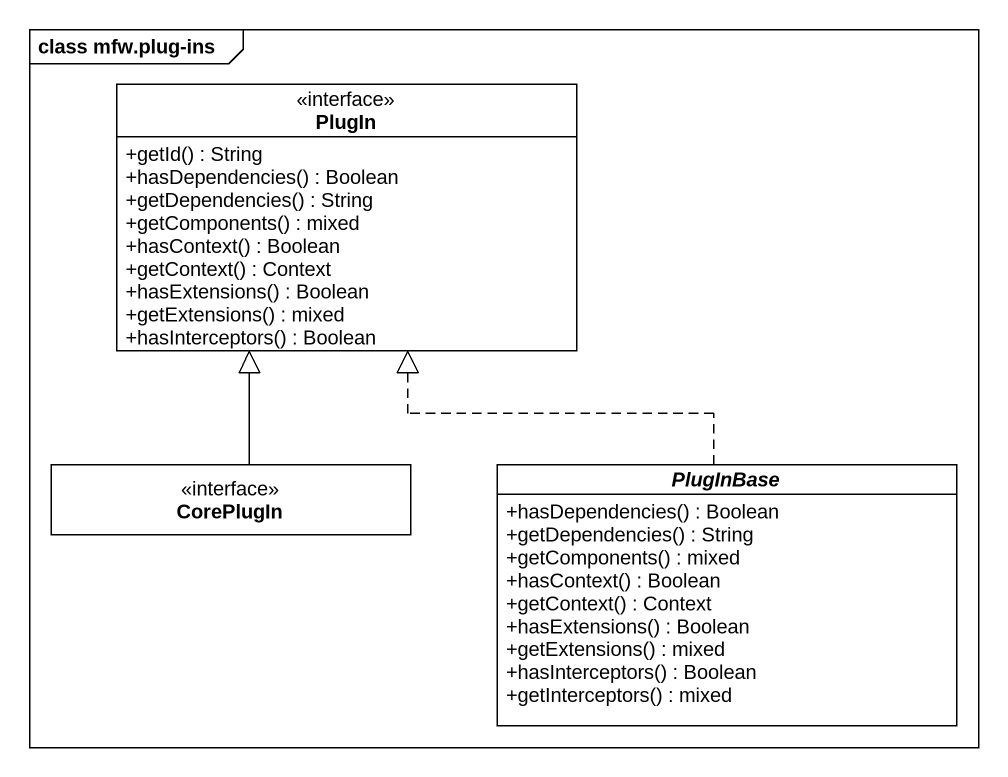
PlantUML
@startuml
mainframe class mfw.plug-ins
hide circle
hide empty members
skinparam classAttributeIconSize 0
interface PlugIn {
  +getId() : String
  +hasDependencies() : Boolean
  +getDependencies() : String
  +getComponents() : mixed
  +hasContext() : Boolean
  +getContext() : Context
  +hasExtensions() : Boolean
  +getExtensions() : mixed
  +hasInterceptors() : Boolean
}
interface CorePlugIn
abstract class PlugInBase {
  +hasDependencies() : Boolean
  +getDependencies() : String
  +getComponents() : mixed
  +hasContext() : Boolean
  +getContext() : Context
  +hasExtensions() : Boolean
  +getExtensions() : mixed
  +hasInterceptors() : Boolean
  +getInterceptors() : mixed
}
CorePlugIn -up-|> PlugIn
PlugInBase .up.|> PlugIn
@enduml
